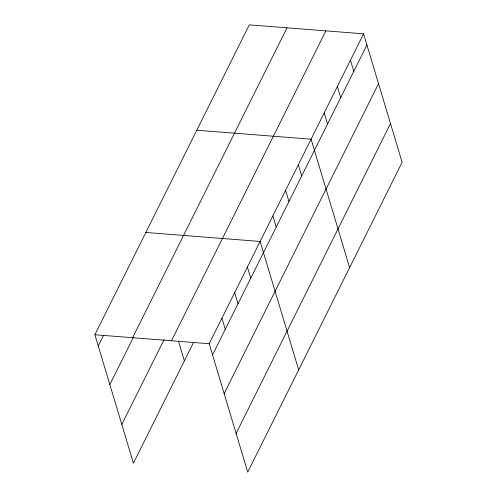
<?xml version="1.0" encoding="UTF-8"?>
<svg xmlns="http://www.w3.org/2000/svg" width="497" height="497" viewBox="0 0 497 497"><rect width="100%" height="100%" fill="white"/><g stroke="black" fill="none" stroke-linecap="round" stroke-linejoin="round"><path stroke-width="0.75" d="M193.662 342.247L133.42 463.167L94.896 334.742L249.277 24.85L363.58 33.833L402.104 162.258L247.723 472.15L209.194 343.725L363.58 33.833M98.238 345.887L103.401 335.525M132.612 337.705L286.999 27.813M109.849 384.591L133.258 337.606M121.808 424.463L164.153 339.476M171.471 340.762L325.858 30.87M212.536 354.87L366.923 44.979M224.147 393.574L378.534 83.682M236.112 433.446L390.493 123.554M196.787 130.214L311.085 139.197L349.615 267.622M145.838 232.478L260.142 241.461L298.672 369.886M94.896 334.742L209.194 343.725M350.453 60.174L353.802 71.319M337.333 86.515L340.675 97.66M324.212 112.856L327.554 124.001M298.349 164.762L301.691 175.907M285.613 190.326L288.956 201.478M272.878 215.897L276.22 227.042M247.4 267.026L250.749 278.171M234.665 292.59L238.013 303.742M221.929 318.161L225.271 329.306M178.454 341.184L184.368 360.903"/></g></svg>
